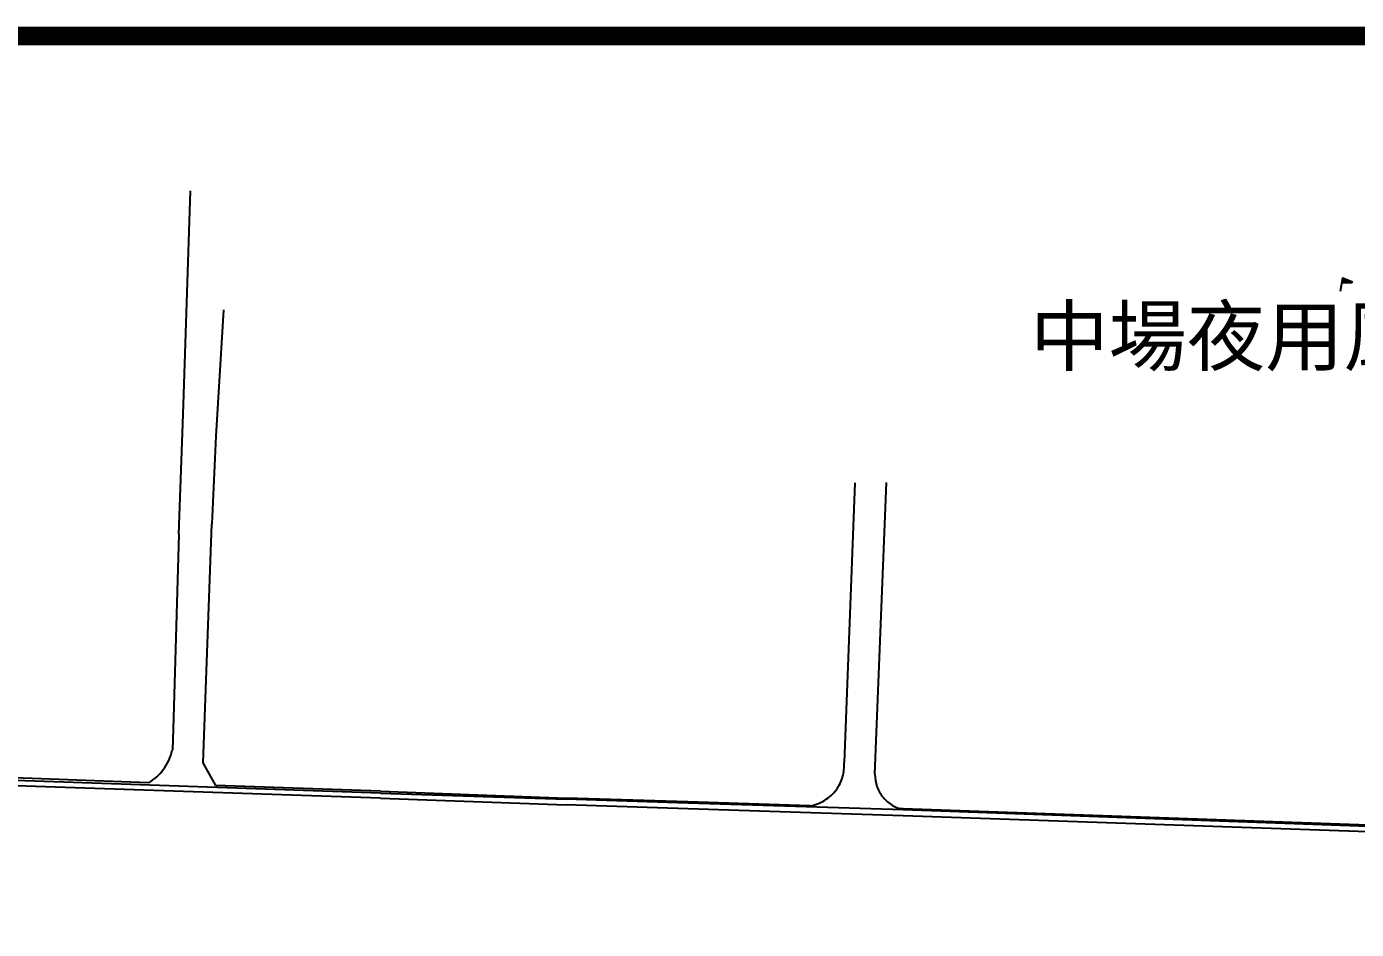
# Model space of a CAD drawing. Extents: x 71210 to 87171, y -11349 to 219.
# Drawn here: x 77403 to 79719, y -1354 to 219 of the extents above; entities that cross this region are included whole.
import ezdxf

# ---------------------------------------------------------------- set-up
doc = ezdxf.new("R2010")
doc.units = 0
doc.layers.add('圖框', color=7, linetype='Continuous')
doc.layers.add('建築', color=7, linetype='Continuous')
doc.styles.add('細明體', font='')
doc.styles.get('細明體').set_extended_font_data('細明體')

msp = doc.modelspace()

# ---------------------------------------------------------------- hatches: boundary and pattern name
h = msp.add_hatch(color=256)
h.paths.add_polyline_path([(79697.4, -219.9), (79695.6, -219.1), (79694.2, -226.9), (79696.2, -226.9)])
h.paths.add_polyline_path([(79701.1, -221.4), (79699.3, -220.7), (79698.2, -226.9), (79699.2, -226.9), (79700.1, -226.9)])
h.paths.add_polyline_path([(79704.9, -223), (79703, -222.2), (79702.2, -226.9), (79704.2, -226.9)])
h.paths.add_polyline_path([(79708.6, -224.5), (79706.7, -223.8), (79706.2, -226.9), (79708.2, -226.9)])
h.paths.add_polyline_path([(79712.4, -226.1), (79710.5, -225.3), (79710.2, -226.9), (79712.2, -226.9)])

# ---------------------------------------------------------------- linework, layer by layer
at = {"elevation": 23}
for points in [[(79691.5, -241.9), (79695.6, -219.1), (79712.4, -226.1)], [(79694.2, -226.9), (79699.2, -226.9), (79704.2, -226.9), (79712.2, -226.9)], [(79696.2, -226.9), (79697.4, -219.9)], [(79698.2, -226.9), (79699.3, -220.7)], [(79700.1, -226.9), (79701.1, -221.4)], [(79702.2, -226.9), (79703, -222.2)], [(79704.2, -226.9), (79704.9, -223)], [(79706.2, -226.9), (79706.7, -223.8)], [(79708.2, -226.9), (79708.6, -224.5)], [(79710.2, -226.9), (79710.5, -225.3)], [(79712.2, -226.9), (79712.4, -226.1)]]:
    msp.add_lwpolyline(points, dxfattribs=at)
at = {"layer": '圖框', "const_width": 32.6}
msp.add_lwpolyline([(87154.9, 202.6), (87154.9, -11332.3), (71266.1, -11332.3), (71266.1, 202.6)], close=True, dxfattribs=at)
at = {"layer": '建築', "ltscale": 1000}
for p, q in [((77675.6, -457, -12.7), (77688, -67.3, -12.7)), ((77745.5, -274.8, -12.7), (77732.4, -494.7, -12.7)), ((77667.9, -665.3, 23.8), (77675.6, -457, 23.8)), ((77732.4, -494.7, 23.7), (77725.3, -648.1, 23.7)), ((78845.5, -576.2, -12.7), (78826.8, -1063.6, -12.7)), ((78880.5, -1083.7, -12.7), (78900.9, -575.5, -12.7)), ((77710.5, -1064.1, -12.7), (77725.3, -648.1, -12.7)), ((77667.9, -665.3, -12.7), (77658.8, -985.5, -12.7)), ((77658.8, -985.5, -12.7), (77656.6, -1041.8, -12.7)), ((77732.3, -1103.4, -12.7), (77710.5, -1064.1, -12.7)), ((77615.8, -1098.6, -12.7), (76863.3, -1072, -12.7)), ((78019, -1125.7, -12.7), (76863.3, -1086.2, -12.7)), ((78019.2, -1116.6, -12.7), (76863.5, -1077.1, -12.7)), ((78019.3, -1113.4, -12.7), (77732.3, -1103.4, -12.7)), ((78019, -1125.7, -12.7), (78342.4, -1137.1, -12.7)), ((78019.2, -1116.6, -12.7), (78342.7, -1127.4, -12.7)), ((78019.3, -1113.4, -12.7), (78343, -1125.3, -12.7)), ((78554.6, -1134, -12.7), (78342.7, -1127.4, -12.7)), ((78554.6, -1132.1, -12.7), (78343, -1125.3, -12.7)), ((78766.9, -1138.8, -12.7), (78554.6, -1132.1, -12.7)), ((78929.7, -1145.7, -12.7), (78554.6, -1134, -12.7)), ((78554.6, -1144.1, -12.7), (78342.4, -1137.1, -12.7)), ((78929.5, -1156.3, -12.7), (78554.6, -1144.1, -12.7)), ((80179.9, -1199.2, -12.7), (78929.5, -1156.3, -12.7)), ((80179.8, -1187.7, -12.7), (78929.7, -1143.9, -12.7)), ((80179.9, -1190.6, -12.7), (78929.7, -1145.7, -12.7))]:
    msp.add_line(p, q, dxfattribs=at)
for centre, radius, start, end in [((77569, -1022, -12.7), 89.8, 335.2152, 347.2477), ((77569, -1022, -12.7), 89.8, 323.1827, 335.2152), ((78755.9, -1068.6, -12.7), 71.1, 343.9756, 4.055), ((77569, -1022, -12.7), 89.8, 301.4329, 312.3078), ((77569, -1022, -12.7), 89.8, 312.3078, 323.1827), ((78755.9, -1068.6, -12.7), 71.1, 323.8962, 343.9756), ((78943.3, -1084, -12.7), 62.8, 179.7713, 199.6439), ((78755.9, -1068.6, -12.7), 71.1, 301.3827, 323.8962), ((78943.3, -1084, -12.7), 62.8, 199.6439, 219.5165), ((78755.9, -1068.6, -12.7), 71.1, 278.8691, 301.3827), ((78943.3, -1084, -12.7), 62.8, 219.5165, 239.4108), ((78929.3, -1113.2, -12.7), 30.6, 234.1674, 270.8371)]:
    msp.add_arc(centre, radius, start, end, dxfattribs=at)

# ---------------------------------------------------------------- texts
at = {"layer": '建築', "style": '細明體'}
msp.add_text('中場夜用風向袋', height=100, dxfattribs=at).set_placement((79151.2, -370.4, -12.7))

doc.saveas('drawing.dxf')
